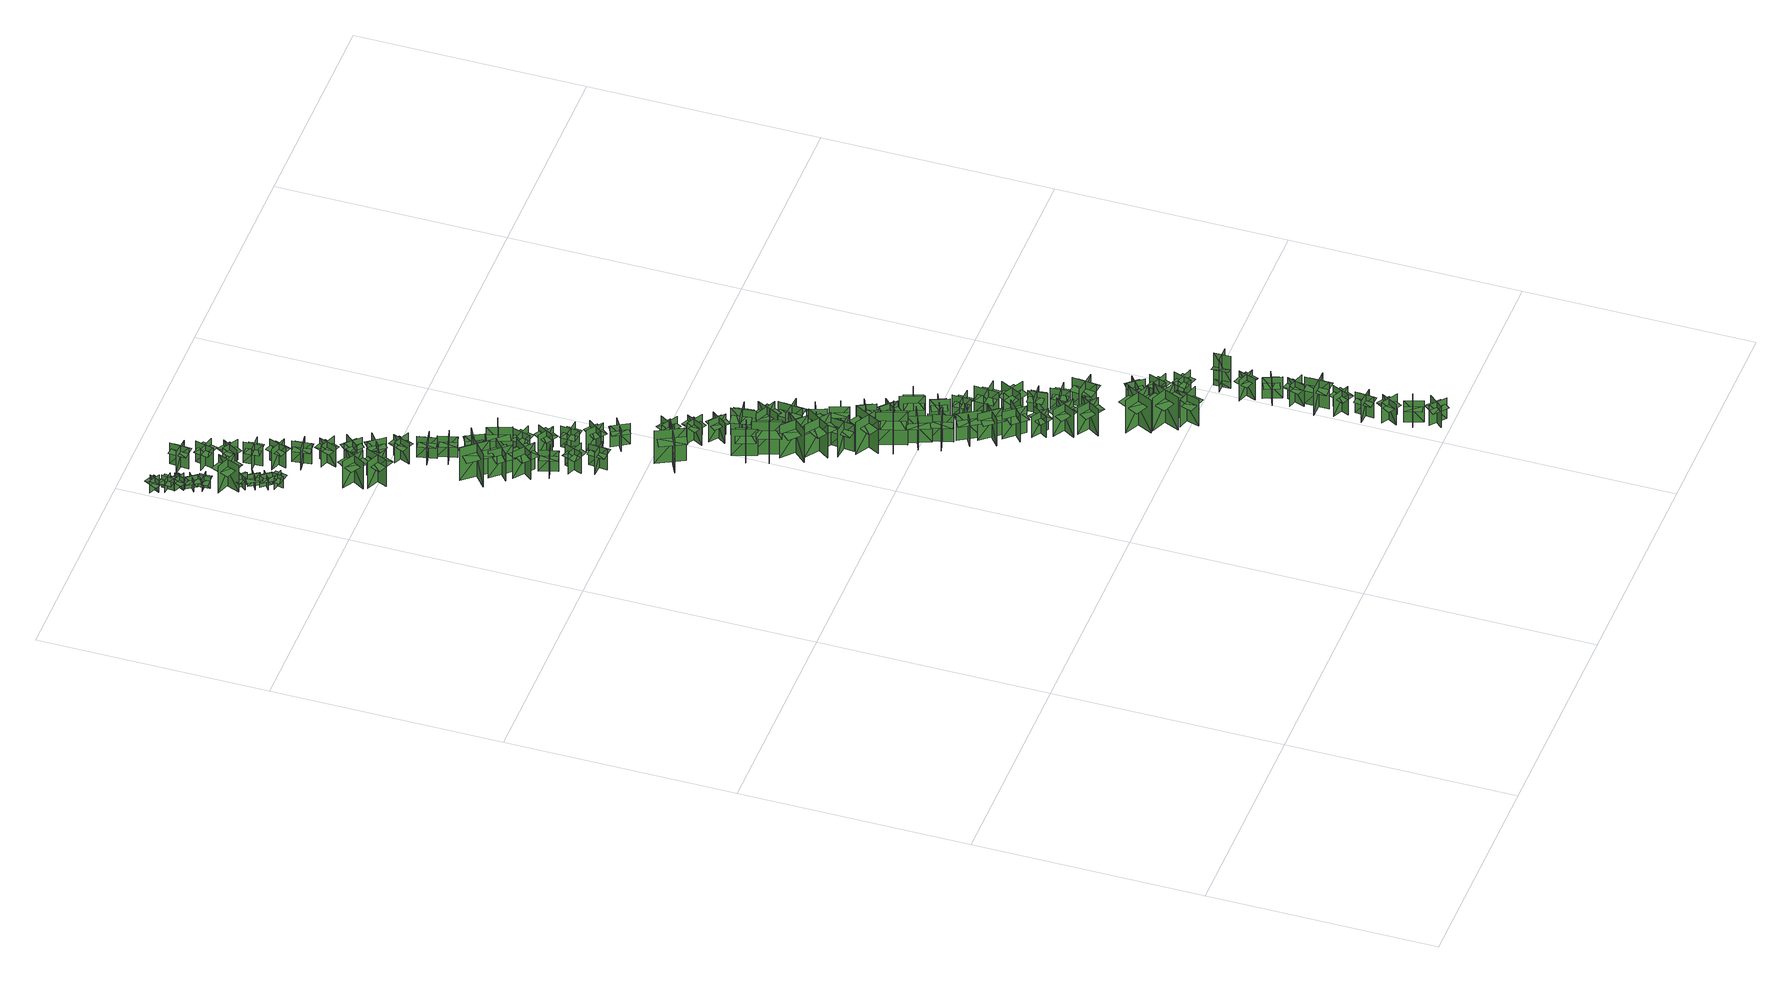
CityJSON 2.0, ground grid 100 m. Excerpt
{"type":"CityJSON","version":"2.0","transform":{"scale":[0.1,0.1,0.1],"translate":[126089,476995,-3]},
"CityObjects":{
"tree1":{"type":"SolitaryVegetationObject","geometry":[{"type":"MultiSurface","lod":"1","boundaries":[[[0,1,2]],[[0,2,3]],[[4,5,6]],[[4,6,7]],[[8,9,10]],[[8,10,11]],[[8,11,12]],[[8,12,13]]]}]},
"tree2":{"type":"SolitaryVegetationObject","geometry":[{"type":"MultiSurface","lod":"1","boundaries":[[[14,15,16]],[[14,16,17]],[[18,19,20]],[[18,20,21]],[[22,23,24]],[[22,24,25]],[[22,25,26]],[[22,26,27]]]}]},
"tree3":{"type":"SolitaryVegetationObject","geometry":[{"type":"MultiSurface","lod":"1","boundaries":[[[28,29,30]],[[28,30,31]],[[32,33,34]],[[32,34,35]],[[36,37,38]],[[36,38,39]],[[36,39,40]],[[36,40,41]]]}]},
"tree4":{"type":"SolitaryVegetationObject","geometry":[{"type":"MultiSurface","lod":"1","boundaries":[[[42,43,44]],[[42,44,45]],[[46,47,48]],[[46,48,49]],[[50,51,52]],[[50,52,53]],[[50,53,54]],[[50,54,55]]]}]},
"tree5":{"type":"SolitaryVegetationObject","geometry":[{"type":"MultiSurface","lod":"1","boundaries":[[[56,57,58]],[[56,58,59]],[[60,61,62]],[[60,62,63]],[[64,65,66]],[[64,66,67]],[[64,67,68]],[[64,68,69]]]}]},
"tree6":{"type":"SolitaryVegetationObject","geometry":[{"type":"MultiSurface","lod":"1","boundaries":[[[70,71,72]],[[70,72,73]],[[74,75,76]],[[74,76,77]],[[78,79,80]],[[78,80,81]],[[78,81,82]],[[78,82,83]]]}]},
"tree7":{"type":"SolitaryVegetationObject","geometry":[{"type":"MultiSurface","lod":"1","boundaries":[[[84,85,86]],[[84,86,87]],[[88,89,90]],[[88,90,91]],[[92,93,94]],[[92,94,95]],[[92,95,96]],[[92,96,97]]]}]},
"tree8":{"type":"SolitaryVegetationObject","geometry":[{"type":"MultiSurface","lod":"1","boundaries":[[[98,99,100]],[[98,100,101]],[[102,103,104]],[[102,104,105]],[[106,107,108]],[[106,108,109]],[[106,110,111]],[[106,111,107]]]}]},
"tree9":{"type":"SolitaryVegetationObject","geometry":[{"type":"MultiSurface","lod":"1","boundaries":[[[112,113,114]],[[112,114,115]],[[116,117,118]],[[116,118,119]],[[120,121,122]],[[120,122,123]],[[120,123,124]],[[120,124,125]]]}]},
"tree10":{"type":"SolitaryVegetationObject","geometry":[{"type":"MultiSurface","lod":"1","boundaries":[[[126,127,128]],[[126,128,129]],[[130,131,132]],[[130,132,133]],[[134,135,136]],[[134,136,137]],[[134,137,138]],[[134,138,139]]]}]},
"tree11":{"type":"SolitaryVegetationObject","geometry":[{"type":"MultiSurface","lod":"1","boundaries":[[[140,141,142]],[[140,142,143]],[[144,145,146]],[[144,146,147]],[[148,149,150]],[[148,150,151]],[[148,152,153]],[[148,153,149]]]}]},
"tree12":{"type":"SolitaryVegetationObject","geometry":[{"type":"MultiSurface","lod":"1","boundaries":[[[154,155,156]],[[154,156,157]],[[158,159,160]],[[158,160,161]],[[162,163,164]],[[162,164,165]],[[162,166,167]],[[162,167,163]]]}]},
"tree13":{"type":"SolitaryVegetationObject","geometry":[{"type":"MultiSurface","lod":"1","boundaries":[[[168,169,170]],[[168,170,171]],[[172,173,174]],[[172,174,175]],[[176,177,178]],[[176,178,179]],[[176,180,181]],[[176,181,177]]]}]},
"tree14":{"type":"SolitaryVegetationObject","geometry":[{"type":"MultiSurface","lod":"1","boundaries":[[[182,183,184]],[[182,184,185]],[[186,187,188]],[[186,188,189]],[[190,191,192]],[[190,192,193]],[[190,194,195]],[[190,195,191]]]}]},
"tree15":{"type":"SolitaryVegetationObject","geometry":[{"type":"MultiSurface","lod":"1","boundaries":[[[196,197,198]],[[196,198,199]],[[200,201,202]],[[200,202,203]],[[204,205,206]],[[204,206,207]],[[204,208,209]],[[204,209,205]]]}]},
"tree16":{"type":"SolitaryVegetationObject","geometry":[{"type":"MultiSurface","lod":"1","boundaries":[[[210,211,212]],[[210,212,213]],[[214,215,216]],[[214,216,217]],[[218,219,220]],[[218,220,221]],[[218,222,223]],[[218,223,219]]]}]},
"tree17":{"type":"SolitaryVegetationObject","geometry":[{"type":"MultiSurface","lod":"1","boundaries":[[[224,225,226]],[[224,226,227]],[[228,229,230]],[[228,230,231]],[[232,233,234]],[[232,234,235]],[[232,236,237]],[[232,237,233]]]}]},
"tree18":{"type":"SolitaryVegetationObject","geometry":[{"type":"MultiSurface","lod":"1","boundaries":[[[238,239,240]],[[238,240,241]],[[242,243,244]],[[242,244,245]],[[246,247,248]],[[246,248,249]],[[246,250,251]],[[246,251,247]]]}]},
"tree19":{"type":"SolitaryVegetationObject","geometry":[{"type":"MultiSurface","lod":"1","boundaries":[[[252,253,254]],[[252,254,255]],[[256,257,258]],[[256,258,259]],[[260,261,262]],[[260,262,263]],[[260,264,265]],[[260,265,261]]]}]},
"tree20":{"type":"SolitaryVegetationObject","geometry":[{"type":"MultiSurface","lod":"1","boundaries":[[[266,267,268]],[[266,268,269]],[[270,271,272]],[[270,272,273]],[[274,275,276]],[[274,276,277]],[[274,278,279]],[[274,279,275]]]}]},
"tree21":{"type":"SolitaryVegetationObject","geometry":[{"type":"MultiSurface","lod":"1","boundaries":[[[280,281,282]],[[280,282,283]],[[284,285,286]],[[284,286,287]],[[288,289,290]],[[288,290,291]],[[288,292,293]],[[288,293,289]]]}]},
"tree22":{"type":"SolitaryVegetationObject","geometry":[{"type":"MultiSurface","lod":"1","boundaries":[[[294,295,296]],[[294,296,297]],[[298,299,300]],[[298,300,301]],[[302,303,304]],[[302,304,305]],[[302,306,307]],[[302,307,303]]]}]},
"tree23":{"type":"SolitaryVegetationObject","geometry":[{"type":"MultiSurface","lod":"1","boundaries":[[[308,309,310]],[[308,310,311]],[[312,313,314]],[[312,314,315]],[[316,317,318]],[[316,318,319]],[[316,320,321]],[[316,321,317]]]}]},
"tree24":{"type":"SolitaryVegetationObject","geometry":[{"type":"MultiSurface","lod":"1","boundaries":[[[322,323,324]],[[322,324,325]],[[326,327,328]],[[326,328,329]],[[330,331,332]],[[330,332,333]],[[330,334,335]],[[330,335,331]]]}]},
"tree25":{"type":"SolitaryVegetationObject","geometry":[{"type":"MultiSurface","lod":"1","boundaries":[[[336,337,338]],[[336,338,339]],[[340,341,342]],[[340,342,343]],[[344,345,346]],[[344,346,347]],[[344,348,349]],[[344,349,345]]]}]},
"tree26":{"type":"SolitaryVegetationObject","geometry":[{"type":"MultiSurface","lod":"1","boundaries":[[[350,351,352]],[[350,352,353]],[[354,355,356]],[[354,356,357]],[[358,359,360]],[[358,360,361]],[[358,362,363]],[[358,363,359]]]}]},
"tree27":{"type":"SolitaryVegetationObject","geometry":[{"type":"MultiSurface","lod":"1","boundaries":[[[364,365,366]],[[364,366,367]],[[368,369,370]],[[368,370,371]],[[372,373,374]],[[372,374,375]],[[372,376,377]],[[372,377,373]]]}]},
"tree28":{"type":"SolitaryVegetationObject","geometry":[{"type":"MultiSurface","lod":"1","boundaries":[[[378,379,380]],[[378,380,381]],[[382,383,384]],[[382,384,385]],[[386,387,388]],[[386,388,389]],[[386,390,391]],[[386,391,387]]]}]},
"tree29":{"type":"SolitaryVegetationObject","geometry":[{"type":"MultiSurface","lod":"1","boundaries":[[[392,393,394]],[[392,394,395]],[[396,397,398]],[[396,398,399]],[[400,401,402]],[[400,402,403]],[[400,404,405]],[[400,405,401]]]}]},
"tree30":{"type":"SolitaryVegetationObject","geometry":[{"type":"MultiSurface","lod":"1","boundaries":[[[406,407,408]],[[406,408,409]],[[410,411,412]],[[410,412,413]],[[414,415,416]],[[414,416,417]],[[414,418,419]],[[414,419,415]]]}]},
"tree31":{"type":"SolitaryVegetationObject","geometry":[{"type":"MultiSurface","lod":"1","boundaries":[[[420,421,422]],[[420,422,423]],[[424,425,426]],[[424,426,427]],[[428,429,430]],[[428,430,431]],[[428,432,433]],[[428,433,429]]]}]},
"tree32":{"type":"SolitaryVegetationObject","geometry":[{"type":"MultiSurface","lod":"1","boundaries":[[[434,435,436]],[[434,436,437]],[[438,439,440]],[[438,440,441]],[[442,443,444]],[[442,444,445]],[[442,446,447]],[[442,447,443]]]}]},
"tree33":{"type":"SolitaryVegetationObject","geometry":[{"type":"MultiSurface","lod":"1","boundaries":[[[448,449,450]],[[448,450,451]],[[452,453,454]],[[452,454,455]],[[456,457,458]],[[456,458,459]],[[456,460,461]],[[456,461,457]]]}]},
"tree34":{"type":"SolitaryVegetationObject","geometry":[{"type":"MultiSurface","lod":"1","boundaries":[[[462,463,464]],[[462,464,465]],[[466,467,468]],[[466,468,469]],[[470,471,472]],[[470,472,473]],[[470,474,475]],[[470,475,471]]]}]},
"tree35":{"type":"SolitaryVegetationObject","geometry":[{"type":"MultiSurface","lod":"1","boundaries":[[[476,477,478]],[[476,478,479]],[[480,481,482]],[[480,482,483]],[[484,485,486]],[[484,486,487]],[[484,488,489]],[[484,489,485]]]}]},
"tree36":{"type":"SolitaryVegetationObject","geometry":[{"type":"MultiSurface","lod":"1","boundaries":[[[490,491,492]],[[490,492,493]],[[494,495,496]],[[494,496,497]],[[498,499,500]],[[498,500,501]],[[498,502,503]],[[498,503,499]]]}]},
"tree37":{"type":"SolitaryVegetationObject","geometry":[{"type":"MultiSurface","lod":"1","boundaries":[[[504,505,506]],[[504,506,507]],[[508,509,510]],[[508,510,511]],[[512,513,514]],[[512,514,515]],[[512,516,517]],[[512,517,513]]]}]},
"tree38":{"type":"SolitaryVegetationObject","geometry":[{"type":"MultiSurface","lod":"1","boundaries":[[[518,519,520]],[[518,520,521]],[[522,523,524]],[[522,524,525]],[[526,527,528]],[[526,528,529]],[[526,530,531]],[[526,531,527]]]}]},
"tree39":{"type":"SolitaryVegetationObject","geometry":[{"type":"MultiSurface","lod":"1","boundaries":[[[532,533,534]],[[532,534,535]],[[536,537,538]],[[536,538,539]],[[540,541,542]],[[540,542,543]],[[540,544,545]],[[540,545,541]]]}]},
"tree40":{"type":"SolitaryVegetationObject","geometry":[{"type":"MultiSurface","lod":"1","boundaries":[[[546,547,548]],[[546,548,549]],[[550,551,552]],[[550,552,553]],[[554,555,556]],[[554,556,557]],[[554,558,559]],[[554,559,555]]]}]},
"tree41":{"type":"SolitaryVegetationObject","geometry":[{"type":"MultiSurface","lod":"1","boundaries":[[[560,561,562]],[[560,562,563]],[[564,565,566]],[[564,566,567]],[[568,569,570]],[[568,570,571]],[[568,572,573]],[[568,573,569]]]}]},
"tree42":{"type":"SolitaryVegetationObject","geometry":[{"type":"MultiSurface","lod":"1","boundaries":[[[574,575,576]],[[574,576,577]],[[578,579,580]],[[578,580,581]],[[582,583,584]],[[582,584,585]],[[582,586,587]],[[582,587,583]]]}]},
"tree43":{"type":"SolitaryVegetationObject","geometry":[{"type":"MultiSurface","lod":"1","boundaries":[[[588,589,590]],[[588,590,591]],[[592,593,594]],[[592,594,595]],[[596,597,598]],[[596,598,599]],[[596,600,601]],[[596,601,597]]]}]},
"tree44":{"type":"SolitaryVegetationObject","geometry":[{"type":"MultiSurface","lod":"1","boundaries":[[[602,603,604]],[[602,604,605]],[[606,607,608]],[[606,608,609]],[[610,611,612]],[[610,612,613]],[[610,614,615]],[[610,615,611]]]}]},
"tree45":{"type":"SolitaryVegetationObject","geometry":[{"type":"MultiSurface","lod":"1","boundaries":[[[616,617,618]],[[616,618,619]],[[620,621,622]],[[620,622,623]],[[624,625,626]],[[624,626,627]],[[624,628,629]],[[624,629,625]]]}]},
"tree46":{"type":"SolitaryVegetationObject","geometry":[{"type":"MultiSurface","lod":"1","boundaries":[[[630,631,632]],[[630,632,633]],[[634,635,636]],[[634,636,637]],[[638,639,640]],[[638,640,641]],[[638,642,643]],[[638,643,639]]]}]},
"tree47":{"type":"SolitaryVegetationObject","geometry":[{"type":"MultiSurface","lod":"1","boundaries":[[[644,645,646]],[[644,646,647]],[[648,649,650]],[[648,650,651]],[[652,653,654]],[[652,654,655]],[[652,656,657]],[[652,657,653]]]}]},
"tree48":{"type":"SolitaryVegetationObject","geometry":[{"type":"MultiSurface","lod":"1","boundaries":[[[658,659,660]],[[658,660,661]],[[662,663,664]],[[662,664,665]],[[666,667,668]],[[666,668,669]],[[666,670,671]],[[666,671,667]]]}]},
"tree49":{"type":"SolitaryVegetationObject","geometry":[{"type":"MultiSurface","lod":"1","boundaries":[[[672,673,674]],[[672,674,675]],[[676,677,678]],[[676,678,679]],[[680,681,682]],[[680,682,683]],[[680,684,685]],[[680,685,681]]]}]},
"tree50":{"type":"SolitaryVegetationObject","geometry":[{"type":"MultiSurface","lod":"1","boundaries":[[[686,687,688]],[[686,688,689]],[[690,691,692]],[[690,692,693]],[[694,695,696]],[[694,696,697]],[[694,698,699]],[[694,699,695]]]}]},
"tree51":{"type":"SolitaryVegetationObject","geometry":[{"type":"MultiSurface","lod":"1","boundaries":[[[700,701,702]],[[700,702,703]],[[704,705,706]],[[704,706,707]],[[708,709,710]],[[708,710,711]],[[708,712,713]],[[708,713,709]]]}]},
"tree52":{"type":"SolitaryVegetationObject","geometry":[{"type":"MultiSurface","lod":"1","boundaries":[[[714,715,716]],[[714,716,717]],[[718,719,720]],[[718,720,721]],[[722,723,724]],[[722,724,725]],[[722,726,727]],[[722,727,723]]]}]},
"tree53":{"type":"SolitaryVegetationObject","geometry":[{"type":"MultiSurface","lod":"1","boundaries":[[[728,729,730]],[[728,730,731]],[[732,733,734]],[[732,734,735]],[[736,737,738]],[[736,738,739]],[[736,740,741]],[[736,741,737]]]}]},
"tree54":{"type":"SolitaryVegetationObject","geometry":[{"type":"MultiSurface","lod":"1","boundaries":[[[742,743,744]],[[742,744,745]],[[746,747,748]],[[746,748,749]],[[750,751,752]],[[750,752,753]],[[750,754,755]],[[750,755,751]]]}]},
"tree55":{"type":"SolitaryVegetationObject","geometry":[{"type":"MultiSurface","lod":"1","boundaries":[[[756,757,758]],[[756,758,759]],[[760,761,762]],[[760,762,763]],[[764,765,766]],[[764,766,767]],[[764,768,769]],[[764,769,765]]]}]},
"tree56":{"type":"SolitaryVegetationObject","geometry":[{"type":"MultiSurface","lod":"1","boundaries":[[[770,771,772]],[[770,772,773]],[[774,775,776]],[[774,776,777]],[[778,779,780]],[[778,780,781]],[[778,782,783]],[[778,783,779]]]}]},
"tree57":{"type":"SolitaryVegetationObject","geometry":[{"type":"MultiSurface","lod":"1","boundaries":[[[784,785,786]],[[784,786,787]],[[788,789,790]],[[788,790,791]],[[792,793,794]],[[792,794,795]],[[792,796,797]],[[792,797,793]]]}]},
"tree58":{"type":"SolitaryVegetationObject","geometry":[{"type":"MultiSurface","lod":"1","boundaries":[[[798,799,800]],[[798,800,801]],[[802,803,804]],[[802,804,805]],[[806,807,808]],[[806,808,809]],[[806,810,811]],[[806,811,807]]]}]},
"tree59":{"type":"SolitaryVegetationObject","geometry":[{"type":"MultiSurface","lod":"1","boundaries":[[[812,813,814]],[[812,814,815]],[[816,817,818]],[[816,818,819]],[[820,821,822]],[[820,822,823]],[[820,824,825]],[[820,825,821]]]}]},
"tree60":{"type":"SolitaryVegetationObject","geometry":[{"type":"MultiSurface","lod":"1","boundaries":[[[826,827,828]],[[826,828,829]],[[830,831,832]],[[830,832,833]],[[834,835,836]],[[834,836,837]],[[834,838,839]],[[834,839,835]]]}]},
"tree61":{"type":"SolitaryVegetationObject","geometry":[{"type":"MultiSurface","lod":"1","boundaries":[[[840,841,842]],[[840,842,843]],[[844,845,846]],[[844,846,847]],[[848,849,850]],[[848,850,851]],[[848,852,853]],[[848,853,849]]]}]},
"tree62":{"type":"SolitaryVegetationObject","geometry":[{"type":"MultiSurface","lod":"1","boundaries":[[[854,855,856]],[[854,856,857]],[[858,859,860]],[[858,860,861]],[[862,863,864]],[[862,864,865]],[[862,866,867]],[[862,867,863]]]}]},
"tree63":{"type":"SolitaryVegetationObject","geometry":[{"type":"MultiSurface","lod":"1","boundaries":[[[868,869,870]],[[868,870,871]],[[872,873,874]],[[872,874,875]],[[876,877,878]],[[876,878,879]],[[876,880,881]],[[876,881,877]]]}]},
"tree64":{"type":"SolitaryVegetationObject","geometry":[{"type":"MultiSurface","lod":"1","boundaries":[[[882,883,884]],[[882,884,885]],[[886,887,888]],[[886,888,889]],[[890,891,892]],[[890,892,893]],[[890,894,895]],[[890,895,891]]]}]},
"tree65":{"type":"SolitaryVegetationObject","geometry":[{"type":"MultiSurface","lod":"1","boundaries":[[[896,897,898]],[[896,898,899]],[[900,901,902]],[[900,902,903]],[[904,905,906]],[[904,906,907]],[[904,908,909]],[[904,909,905]]]}]},
"tree66":{"type":"SolitaryVegetationObject","geometry":[{"type":"MultiSurface","lod":"1","boundaries":[[[910,911,912]],[[910,912,913]],[[914,915,916]],[[914,916,917]],[[918,919,920]],[[918,920,921]],[[918,922,923]],[[918,923,919]]]}]},
"tree67":{"type":"SolitaryVegetationObject","geometry":[{"type":"MultiSurface","lod":"1","boundaries":[[[924,925,926]],[[924,926,927]],[[928,929,930]],[[928,930,931]],[[932,933,934]],[[932,934,935]],[[932,936,937]],[[932,937,933]]]}]},
"tree68":{"type":"SolitaryVegetationObject","geometry":[{"type":"MultiSurface","lod":"1","boundaries":[[[938,939,940]],[[938,940,941]],[[942,943,944]],[[942,944,945]],[[946,947,948]],[[946,948,949]],[[946,950,951]],[[946,951,947]]]}]},
"tree69":{"type":"SolitaryVegetationObject","geometry":[{"type":"MultiSurface","lod":"1","boundaries":[[[952,953,954]],[[952,954,955]],[[956,957,958]],[[956,958,959]],[[960,961,962]],[[960,962,963]],[[960,964,965]],[[960,965,961]]]}]},
"tree70":{"type":"SolitaryVegetationObject","geometry":[{"type":"MultiSurface","lod":"1","boundaries":[[[966,967,968]],[[966,968,969]],[[970,971,972]],[[970,972,973]],[[974,975,976]],[[974,976,977]],[[974,978,979]],[[974,979,975]]]}]},
"tree71":{"type":"SolitaryVegetationObject","geometry":[{"type":"MultiSurface","lod":"1","boundaries":[[[980,981,982]],[[980,982,983]],[[984,985,986]],[[984,986,987]],[[988,989,990]],[[988,990,991]],[[988,992,993]],[[988,993,989]]]}]},
"tree72":{"type":"SolitaryVegetationObject","geometry":[{"type":"MultiSurface","lod":"1","boundaries":[[[994,995,996]],[[994,996,997]],[[998,999,1000]],[[998,1000,1001]],[[1002,1003,1004]],[[1002,1004,1005]],[[1002,1006,1007]],[[1002,1007,1003]]]}]},
"tree73":{"type":"SolitaryVegetationObject","geometry":[{"type":"MultiSurface","lod":"1","boundaries":[[[1008,1009,1010]],[[1008,1010,1011]],[[1012,1013,1014]],[[1012,1014,1015]],[[1016,1017,1018]],[[1016,1018,1019]],[[1016,1020,1021]],[[1016,1021,1017]]]}]},
"tree74":{"type":"SolitaryVegetationObject","geometry":[{"type":"MultiSurface","lod":"1","boundaries":[[[1022,1023,1024]],[[1022,1024,1025]],[[1026,1027,1028]],[[1026,1028,1029]],[[1030,1031,1032]],[[1030,1032,1033]],[[1030,1034,1035]],[[1030,1035,1031]]]}]},
"tree75":{"type":"SolitaryVegetationObject","geometry":[{"type":"MultiSurface","lod":"1","boundaries":[[[1036,1037,1038]],[[1036,1038,1039]],[[1040,1041,1042]],[[1040,1042,1043]],[[1044,1045,1046]],[[1044,1046,1047]],[[1044,1048,1049]],[[1044,1049,1045]]]}]},
"tree76":{"type":"SolitaryVegetationObject","geometry":[{"type":"MultiSurface","lod":"1","boundaries":[[[1050,1051,1052]],[[1050,1052,1053]],[[1054,1055,1056]],[[1054,1056,1057]],[[1058,1059,1060]],[[1058,1060,1061]],[[1058,1062,1063]],[[1058,1063,1059]]]}]},
"tree77":{"type":"SolitaryVegetationObject","geometry":[{"type":"MultiSurface","lod":"1","boundaries":[[[1064,1065,1066]],[[1064,1066,1067]],[[1068,1069,1070]],[[1068,1070,1071]],[[1072,1073,1074]],[[1072,1074,1075]],[[1072,1076,1077]],[[1072,1077,1073]]]}]},
"tree78":{"type":"SolitaryVegetationObject","geometry":[{"type":"MultiSurface","lod":"1","boundaries":[[[1078,1079,1080]],[[1078,1080,1081]],[[1082,1083,1084]],[[1082,1084,1085]],[[1086,1087,1088]],[[1086,1088,1089]],[[1086,1090,1091]],[[1086,1091,1087]]]}]},
"tree79":{"type":"SolitaryVegetationObject","geometry":[{"type":"MultiSurface","lod":"1","boundaries":[[[1092,1093,1094]],[[1092,1094,1095]],[[1096,1097,1098]],[[1096,1098,1099]],[[1100,1101,1102]],[[1100,1102,1103]],[[1100,1104,1105]],[[1100,1105,1101]]]}]},
"tree80":{"type":"SolitaryVegetationObject","geometry":[{"type":"MultiSurface","lod":"1","boundaries":[[[1106,1107,1108]],[[1106,1108,1109]],[[1110,1111,1112]],[[1110,1112,1113]],[[1114,1115,1116]],[[1114,1116,1117]],[[1114,1118,1119]],[[1114,1119,1115]]]}]},
"tree81":{"type":"SolitaryVegetationObject","geometry":[{"type":"MultiSurface","lod":"1","boundaries":[[[1120,1121,1122]],[[1120,1122,1123]],[[1124,1125,1126]],[[1124,1126,1127]],[[1128,1129,1130]],[[1128,1130,1131]],[[1128,1132,1133]],[[1128,1133,1129]]]}]},
"tree82":{"type":"SolitaryVegetationObject","geometry":[{"type":"MultiSurface","lod":"1","boundaries":[[[1134,1135,1136]],[[1134,1136,1137]],[[1138,1139,1140]],[[1138,1140,1141]],[[1142,1143,1144]],[[1142,1144,1145]],[[1142,1146,1147]],[[1142,1147,1143]]]}]},
"tree83":{"type":"SolitaryVegetationObject","geometry":[{"type":"MultiSurface","lod":"1","boundaries":[[[1148,1149,1150]],[[1148,1150,1151]],[[1152,1153,1154]],[[1152,1154,1155]],[[1156,1157,1158]],[[1156,1158,1159]],[[1156,1160,1161]],[[1156,1161,1157]]]}]},
"tree84":{"type":"SolitaryVegetationObject","geometry":[{"type":"MultiSurface","lod":"1","boundaries":[[[1162,1163,1164]],[[1162,1164,1165]],[[1166,1167,1168]],[[1166,1168,1169]],[[1170,1171,1172]],[[1170,1172,1173]],[[1170,1174,1175]],[[1170,1175,1171]]]}]},
"tree85":{"type":"SolitaryVegetationObject","geometry":[{"type":"MultiSurface","lod":"1","boundaries":[[[1176,1177,1178]],[[1176,1178,1179]],[[1180,1181,1182]],[[1180,1182,1183]],[[1184,1185,1186]],[[1184,1186,1187]],[[1184,1188,1189]],[[1184,1189,1185]]]}]},
"tree86":{"type":"SolitaryVegetationObject","geometry":[{"type":"MultiSurface","lod":"1","boundaries":[[[1190,1191,1192]],[[1190,1192,1193]],[[1194,1195,1196]],[[1194,1196,1197]],[[1198,1199,1200]],[[1198,1200,1201]],[[1198,1202,1203]],[[1198,1203,1199]]]}]},
"tree87":{"type":"SolitaryVegetationObject","geometry":[{"type":"MultiSurface","lod":"1","boundaries":[[[1204,1205,1206]],[[1204,1206,1207]],[[1208,1209,1210]],[[1208,1210,1211]],[[1212,1213,1209]],[[1212,1209,1208]],[[1214,1215,1205]],[[1214,1205,1204]],[[1216,1217,1218]],[[1216,1218,1219]],[[1220,1221,1222]],[[1220,1222,1223]]]}]}
},
"vertices":[
[65,4834,12],[65,4834,74],[17,4857,74],[17,4857,12],[31,4823,12],[31,4823,74],[54,4869,74],[54,4869,12],[27,4816,54],[51,4804,54],[80,4861,54],[56,4873,54],[32,4885,54],[3,4828,54],
[66,4823,13],[66,4823,75],[61,4770,75],[61,4770,13],[89,4795,13],[89,4795,75],[37,4800,75],[37,4800,13],[97,4794,55],[99,4821,55],[35,4827,55],[33,4800,55],[30,4773,55],[94,4767,55],
[107,4743,14],[107,4743,76],[59,4765,76],[59,4765,14],[73,4731,14],[73,4731,76],[95,4778,76],[95,4778,14],[70,4724,56],[94,4713,56],[121,4771,56],[97,4782,56],[72,4793,56],[46,4735,56],
[119,4721,14],[119,4721,76],[75,4690,76],[75,4690,14],[112,4685,14],[112,4685,76],[82,4728,76],[82,4728,14],[116,4679,56],[138,4694,56],[102,4747,56],[80,4731,56],[58,4716,56],[94,4663,56],
[117,4634,14],[117,4634,76],[115,4687,76],[115,4687,14],[91,4659,14],[91,4659,76],[143,4661,76],[143,4661,14],[83,4659,56],[84,4632,56],[148,4634,56],[147,4661,56],[146,4688,56],[82,4685,56],
[189,4537,13],[189,4537,75],[155,4496,75],[155,4496,13],[192,4501,13],[192,4501,75],[152,4534,75],[152,4534,13],[198,4496,55],[215,4517,55],[166,4558,55],[149,4537,55],[132,4517,55],[181,4476,55],
[168,4457,15],[168,4457,77],[213,4485,77],[213,4485,15],[177,4492,15],[177,4492,77],[204,4448,77],[204,4448,15],[172,4499,57],[150,4485,57],[183,4430,57],[206,4445,57],[229,4459,57],[195,4513,57],
[106,4595,10],[205,4557,10],[205,4557,151],[106,4595,151],[140,4518,10],[179,4618,10],[179,4618,151],[140,4518,151],[114,4592,114],[205,4557,114],[220,4596,114],[129,4631,114],[99,4552,114],[190,4518,114],
[226,4440,15],[226,4440,77],[184,4407,77],[184,4407,15],[221,4404,15],[221,4404,77],[189,4445,77],[189,4445,15],[226,4398,57],[247,4414,57],[208,4465,57],[187,4448,57],[165,4432,57],[205,4381,57],
[228,4407,14],[228,4407,76],[217,4354,76],[217,4354,14],[247,4376,14],[247,4376,76],[196,4386,76],[196,4386,14],[255,4375,56],[260,4401,56],[197,4414,56],[192,4387,56],[186,4361,56],[249,4348,56],
[299,4128,9],[390,4073,9],[390,4073,150],[299,4128,150],[320,4047,9],[375,4138,9],[375,4138,150],[320,4047,150],[307,4124,114],[390,4073,114],[412,4109,114],[329,4159,114],[285,4088,114],[368,4037,114],
[409,4063,8],[366,3965,8],[366,3965,149],[409,4063,149],[330,4032,8],[428,3989,8],[428,3989,149],[330,4032,149],[405,4054,112],[366,3965,112],[404,3948,112],[443,4037,112],[366,4071,112],[327,3982,112],
[495,3695,10],[579,3595,10],[579,3595,182],[495,3695,182],[487,3592,10],[587,3675,10],[587,3675,182],[487,3592,182],[502,3686,138],[579,3595,138],[618,3628,138],[542,3719,138],[463,3653,138],[539,3562,138],
[629,3584,12],[549,3515,12],[549,3515,153],[629,3584,153],[546,3590,12],[615,3509,12],[615,3509,153],[546,3590,153],[623,3578,116],[549,3515,116],[577,3483,116],[650,3547,116],[595,3610,116],[522,3546,116],
[222,4841,6],[216,4758,6],[216,4758,116],[222,4841,116],[173,4798,6],[255,4792,6],[255,4792,116],[173,4798,116],[222,4834,88],[216,4758,88],[249,4756,88],[254,4831,88],[189,4836,88],[184,4761,88],
[659,3506,10],[593,3423,10],[593,3423,151],[659,3506,151],[576,3496,10],[659,3430,10],[659,3430,151],[576,3496,151],[654,3499,115],[593,3423,115],[626,3397,115],[687,3472,115],[621,3525,115],[560,3449,115],
[299,4691,10],[218,4708,10],[218,4708,120],[299,4691,120],[263,4745,10],[245,4664,10],[245,4664,120],[263,4745,120],[292,4692,92],[218,4708,92],[211,4676,92],[285,4660,92],[299,4724,92],[225,4740,92],
[264,4569,10],[307,4640,10],[307,4640,119],[264,4569,119],[328,4586,10],[257,4628,10],[257,4628,119],[328,4586,119],[268,4575,91],[307,4640,91],[279,4657,91],[240,4592,91],[296,4558,91],[335,4623,91],
[653,3412,11],[675,3333,11],[675,3333,121],[653,3412,121],[622,3355,11],[701,3377,11],[701,3377,121],[622,3355,121],[655,3406,93],[675,3333,93],[707,3341,93],[687,3414,93],[624,3397,93],[644,3324,93],
[369,4518,10],[286,4513,10],[286,4513,119],[369,4518,119],[320,4561,10],[324,4478,10],[324,4478,119],[320,4561,119],[362,4517,91],[286,4513,91],[288,4481,91],[364,4485,91],[360,4550,91],[285,4546,91],
[375,4467,6],[348,4389,6],[348,4389,116],[375,4467,116],[316,4438,6],[394,4411,6],[394,4411,116],[316,4438,116],[373,4460,87],[348,4389,87],[379,4378,87],[404,4450,87],[342,4471,87],[317,4400,87],
[390,4377,10],[400,4295,10],[400,4295,119],[390,4377,119],[350,4325,10],[432,4335,10],[432,4335,119],[350,4325,119],[391,4370,91],[400,4295,91],[432,4298,91],[424,4373,91],[359,4366,91],[367,4291,91],
[751,3261,11],[674,3290,11],[674,3290,121],[751,3261,121],[724,3320,11],[695,3242,11],[695,3242,121],[724,3320,121],[745,3263,93],[674,3290,93],[662,3259,93],[733,3232,93],[756,3294,93],[685,3320,93],
[412,4197,11],[442,4274,11],[442,4274,121],[412,4197,121],[472,4224,11],[394,4253,11],[394,4253,121],[472,4224,121],[415,4203,92],[442,4274,92],[411,4285,92],[384,4215,92],[446,4192,92],[472,4262,92],
[756,3231,11],[749,3149,11],[749,3149,121],[756,3231,121],[706,3188,11],[789,3182,11],[789,3182,121],[706,3188,121],[755,3224,93],[749,3149,93],[782,3146,93],[788,3221,93],[722,3227,93],[716,3151,93],
[505,4115,8],[444,4171,8],[444,4171,117],[505,4115,117],[502,4180,8],[446,4119,8],[446,4119,117],[502,4180,117],[500,4120,89],[444,4171,89],[422,4147,89],[477,4096,89],[522,4144,89],[466,4195,89],
[535,4022,8],[484,4087,8],[484,4087,117],[535,4022,117],[543,4086,8],[477,4036,8],[477,4036,117],[543,4086,117],[531,4027,89],[484,4087,89],[458,4067,89],[505,4007,89],[556,4047,89],[510,4107,89],
[525,3921,13],[558,3997,13],[558,3997,122],[525,3921,122],[586,3945,13],[510,3978,13],[510,3978,122],[586,3945,122],[528,3927,94],[558,3997,94],[528,4010,94],[498,3940,94],[558,3914,94],[588,3984,94],
[578,3907,11],[594,3825,11],[594,3825,120],[578,3907,120],[542,3852,11],[623,3868,11],[623,3868,120],[542,3852,120],[579,3900,92],[594,3825,92],[626,3832,92],[611,3906,92],[547,3893,92],[562,3819,92],
[609,3829,8],[631,3749,8],[631,3749,118],[609,3829,118],[577,3772,8],[657,3794,8],[657,3794,118],[577,3772,118],[611,3822,89],[631,3749,89],[662,3758,89],[642,3831,89],[579,3813,89],[599,3740,89],
[848,2982,12],[907,2866,12],[907,2866,184],[848,2982,184],[817,2884,12],[933,2943,12],[933,2943,184],[817,2884,184],[853,2972,140],[907,2866,140],[953,2889,140],[899,2995,140],[807,2949,140],[861,2843,140],
[683,3652,9],[643,3724,9],[643,3724,118],[683,3652,118],[701,3714,9],[628,3675,9],[628,3675,118],[701,3714,118],[679,3658,90],[643,3724,90],[615,3709,90],[651,3642,90],[708,3673,90],[672,3740,90],
[721,3545,11],[685,3645,11],[685,3645,152],[721,3545,152],[757,3621,11],[657,3585,11],[657,3585,152],[757,3621,152],[718,3553,115],[685,3645,115],[646,3631,115],[679,3539,115],[758,3568,115],[725,3659,115],
[786,3500,8],[706,3521,8],[706,3521,118],[786,3500,118],[753,3556,8],[732,3476,8],[732,3476,118],[753,3556,118],[779,3501,90],[706,3521,90],[698,3489,90],[771,3470,90],[788,3533,90],[715,3552,90],
[1067,2663,14],[966,2631,14],[966,2631,154],[1067,2663,154],[992,2701,14],[1025,2600,14],[1025,2600,154],[992,2701,154],[1058,2661,118],[966,2631,118],[979,2591,118],[1071,2621,118],[1046,2701,118],[953,2671,118],
[807,3462,9],[766,3390,9],[766,3390,118],[807,3462,118],[744,3444,9],[816,3403,9],[816,3403,118],[744,3444,118],[803,3456,90],[766,3390,90],[794,3374,90],[832,3440,90],[775,3472,90],[737,3406,90],
[1122,2581,11],[998,2542,11],[998,2542,183],[1122,2581,183],[1030,2628,11],[1069,2504,11],[1069,2504,183],[1030,2628,183],[1111,2578,139],[998,2542,139],[1013,2493,139],[1126,2529,139],[1096,2627,139],[982,2591,139],
[872,3328,8],[790,3335,8],[790,3335,117],[872,3328,117],[830,3377,8],[823,3295,8],[823,3295,117],[830,3377,117],[865,3328,89],[790,3335,89],[787,3302,89],[863,3296,89],[868,3361,89],[793,3367,89],
[1045,2512,10],[1140,2424,10],[1140,2424,182],[1045,2512,182],[1049,2410,10],[1138,2505,10],[1138,2505,182],[1049,2410,182],[1053,2505,137],[1140,2424,137],[1175,2462,137],[1088,2542,137],[1018,2467,137],[1105,2386,137],
[899,3276,9],[848,3211,9],[848,3211,119],[899,3276,119],[834,3268,9],[900,3217,9],[900,3217,119],[834,3268,119],[895,3271,90],[848,3211,90],[874,3191,90],[921,3251,90],[869,3291,90],[823,3231,90],
[1182,2435,10],[1108,2329,10],[1108,2329,182],[1182,2435,182],[1081,2417,10],[1188,2342,10],[1188,2342,182],[1081,2417,182],[1176,2426,138],[1108,2329,138],[1150,2300,138],[1218,2397,138],[1134,2456,138],[1066,2358,138],
[936,3114,7],[894,3185,7],[894,3185,117],[936,3114,117],[952,3177,7],[881,3135,7],[881,3135,117],[952,3177,117],[933,3120,88],[894,3185,88],[866,3168,88],[905,3103,88],[961,3136,88],[922,3201,88],
[1192,2345,10],[1179,2239,10],[1179,2239,151],[1192,2345,151],[1126,2292,10],[1232,2279,10],[1232,2279,151],[1126,2292,151],[1191,2336,115],[1179,2239,115],[1221,2234,115],[1232,2330,115],[1149,2341,115],[1137,2244,115],
[1263,2256,9],[1200,2143,9],[1200,2143,181],[1263,2256,181],[1164,2228,9],[1278,2164,9],[1278,2164,181],[1164,2228,181],[1258,2247,137],[1200,2143,137],[1245,2118,137],[1302,2222,137],[1213,2272,137],[1155,2168,137],
[1037,2949,7],[966,2991,7],[966,2991,117],[1037,2949,117],[1021,3012,7],[979,2941,7],[979,2941,117],[1021,3012,117],[1031,2953,88],[966,2991,88],[950,2963,88],[1015,2924,88],[1048,2981,88],[983,3019,88],
[1340,2125,10],[1216,2086,10],[1216,2086,182],[1340,2125,182],[1249,2172,10],[1288,2048,10],[1288,2048,182],[1249,2172,182],[1329,2121,138],[1216,2086,138],[1231,2037,138],[1345,2072,138],[1314,2170,138],[1201,2135,138],
[1021,2838,8],[1061,2911,8],[1061,2911,117],[1021,2838,117],[1083,2857,8],[1011,2897,8],[1011,2897,117],[1083,2857,117],[1024,2845,89],[1061,2911,89],[1032,2927,89],[996,2860,89],[1053,2829,89],[1089,2895,89],
[1336,1959,12],[1295,2057,12],[1295,2057,153],[1336,1959,153],[1367,2037,12],[1269,1996,12],[1269,1996,153],[1367,2037,153],[1332,1968,116],[1295,2057,116],[1256,2041,116],[1294,1951,116],[1371,1984,116],[1334,2073,116],
[1049,2817,9],[1115,2767,9],[1115,2767,119],[1049,2817,119],[1059,2752,9],[1109,2818,9],[1109,2818,119],[1059,2752,119],[1055,2813,90],[1115,2767,90],[1135,2793,90],[1075,2839,90],[1035,2787,90],[1096,2741,90],
[1339,1980,10],[1366,1878,10],[1366,1878,151],[1339,1980,151],[1297,1907,10],[1400,1935,10],[1400,1935,151],[1297,1907,151],[1341,1972,115],[1366,1878,115],[1407,1888,115],[1382,1982,115],[1300,1961,115],[1326,1867,115],
[1069,2692,9],[1175,2708,9],[1175,2708,150],[1069,2692,150],[1137,2643,9],[1122,2748,9],[1122,2748,150],[1137,2643,150],[1078,2694,114],[1175,2708,114],[1168,2750,114],[1072,2735,114],[1085,2652,114],[1181,2667,114],
[1431,1779,11],[1377,1870,11],[1377,1870,152],[1431,1779,152],[1451,1860,11],[1360,1806,11],[1360,1806,152],[1451,1860,152],[1426,1787,116],[1377,1870,116],[1340,1849,116],[1390,1765,116],[1462,1808,116],[1413,1892,116],
[1118,2637,11],[1214,2592,11],[1214,2592,152],[1118,2637,152],[1147,2558,11],[1193,2654,11],[1193,2654,152],[1147,2558,152],[1126,2633,115],[1214,2592,115],[1232,2630,115],[1144,2671,115],[1108,2595,115],[1196,2554,115],
[1405,1788,11],[1473,1706,11],[1473,1706,152],[1405,1788,152],[1398,1704,11],[1480,1772,11],[1480,1772,152],[1398,1704,152],[1411,1781,115],[1473,1706,115],[1505,1733,115],[1443,1808,115],[1379,1754,115],[1441,1679,115],
[1221,2579,10],[1211,2473,10],[1211,2473,151],[1221,2579,151],[1157,2525,10],[1262,2515,10],[1262,2515,151],[1157,2525,151],[1220,2570,114],[1211,2473,114],[1253,2469,114],[1262,2566,114],[1178,2574,114],[1169,2478,114],
[1530,1689,12],[1449,1621,12],[1449,1621,153],[1530,1689,153],[1446,1696,12],[1515,1615,12],[1515,1615,153],[1446,1696,153],[1523,1684,117],[1449,1621,117],[1476,1589,117],[1550,1652,117],[1496,1716,117],[1422,1652,117],
[1275,2388,10],[1244,2464,10],[1244,2464,120],[1275,2388,120],[1300,2448,10],[1224,2417,10],[1224,2417,120],[1300,2448,120],[1273,2394,91],[1244,2464,91],[1214,2452,91],[1243,2382,91],[1303,2406,91],[1275,2476,91],
[1554,1598,15],[1507,1529,15],[1507,1529,125],[1554,1598,125],[1490,1585,15],[1558,1538,15],[1558,1538,125],[1490,1585,125],[1550,1592,96],[1507,1529,96],[1534,1511,96],[1577,1573,96],[1523,1610,96],[1480,1548,96],
[1287,2382,11],[1314,2304,11],[1314,2304,121],[1287,2382,121],[1258,2323,11],[1337,2350,11],[1337,2350,121],[1258,2323,121],[1289,2375,92],[1314,2304,92],[1344,2314,92],[1320,2386,92],[1258,2365,92],[1283,2293,92],
[1519,1504,17],[1610,1449,17],[1610,1449,158],[1519,1504,158],[1540,1423,17],[1595,1514,17],[1595,1514,158],[1540,1423,158],[1527,1499,121],[1610,1449,121],[1632,1485,121],[1548,1535,121],[1505,1463,121],[1589,1413,121],
[1305,2228,11],[1379,2265,11],[1379,2265,121],[1305,2228,121],[1367,2207,11],[1330,2281,11],[1330,2281,121],[1367,2207,121],[1311,2231,92],[1379,2265,92],[1364,2294,92],[1296,2260,92],[1326,2201,92],[1393,2235,92],
[1561,1412,19],[1651,1356,19],[1651,1356,160],[1561,1412,160],[1580,1331,19],[1637,1421,19],[1637,1421,160],[1580,1331,160],[1569,1408,123],[1651,1356,123],[1673,1391,123],[1591,1443,123],[1546,1372,123],[1628,1320,123],
[1356,2191,10],[1415,2133,10],[1415,2133,119],[1356,2191,119],[1357,2126,10],[1415,2185,10],[1415,2185,119],[1357,2126,119],[1361,2186,91],[1415,2133,91],[1438,2156,91],[1384,2209,91],[1338,2163,91],[1392,2110,91],
[1486,2091,8],[1386,2055,8],[1386,2055,149],[1486,2091,149],[1410,2126,8],[1446,2026,8],[1446,2026,149],[1410,2126,149],[1478,2088,113],[1386,2055,113],[1401,2015,113],[1492,2048,113],[1463,2127,113],[1372,2094,113],
[1631,1232,20],[1748,1175,20],[1748,1175,192],[1631,1232,192],[1665,1135,20],[1722,1252,20],[1722,1252,192],[1665,1135,192],[1641,1227,147],[1748,1175,147],[1770,1221,147],[1663,1273,147],[1618,1180,147],[1725,1129,147],
[1433,1959,10],[1509,1993,10],[1509,1993,119],[1433,1959,119],[1495,1936,10],[1461,2012,10],[1461,2012,119],[1495,1936,119],[1440,1962,91],[1509,1993,91],[1495,2023,91],[1426,1992,91],[1453,1932,91],[1522,1963,91],
[1675,1131,24],[1794,1079,24],[1794,1079,196],[1675,1131,196],[1713,1035,24],[1765,1155,24],[1765,1155,196],[1713,1035,196],[1685,1126,152],[1794,1079,152],[1814,1126,152],[1705,1173,152],[1664,1079,152],[1773,1032,152],
[1762,963,26],[1791,1065,26],[1791,1065,167],[1762,963,167],[1835,1004,26],[1733,1033,26],[1733,1033,167],[1835,1004,167],[1765,971,130],[1791,1065,130],[1751,1076,130],[1724,983,130],[1805,960,130],[1831,1054,130],
[1564,1887,12],[1481,1891,12],[1481,1891,122],[1564,1887,122],[1519,1935,12],[1515,1852,12],[1515,1852,122],[1519,1935,122],[1556,1887,94],[1481,1891,94],[1479,1858,94],[1555,1855,94],[1558,1920,94],[1482,1923,94],
[1621,1794,11],[1515,1800,11],[1515,1800,152],[1621,1794,152],[1565,1857,11],[1559,1750,11],[1559,1750,152],[1565,1857,152],[1612,1795,115],[1515,1800,115],[1513,1758,115],[1610,1753,115],[1614,1837,115],[1517,1842,115],
[2078,106,28],[2051,185,28],[2051,185,138],[2078,106,138],[2106,165,28],[2028,139,28],[2028,139,138],[2106,165,138],[2075,113,109],[2051,185,109],[2021,175,109],[2044,103,109],[2106,123,109],[2082,195,109],
[2127,28,28],[2063,81,28],[2063,81,137],[2127,28,137],[2120,93,28],[2067,30,28],[2067,30,137],[2120,93,137],[2121,33,109],[2063,81,109],[2042,56,109],[2100,8,109],[2142,58,109],[2084,106,109],
[1657,1681,10],[1563,1730,10],[1563,1730,151],[1657,1681,151],[1631,1761,10],[1582,1667,10],[1582,1667,151],[1631,1761,151],[1649,1685,115],[1563,1730,115],[1543,1693,115],[1630,1648,115],[1668,1723,115],[1582,1767,115],
[2022,207,28],[2064,279,28],[2064,279,137],[2022,207,137],[2085,224,28],[2014,266,28],[2014,266,137],[2085,224,137],[2026,213,109],[2064,279,109],[2036,295,109],[1997,230,109],[2054,197,109],[2092,262,109],
[1604,1615,10],[1686,1622,10],[1686,1622,119],[1604,1615,119],[1654,1573,10],[1647,1656,10],[1647,1656,119],[1654,1573,119],[1611,1616,91],[1686,1622,91],[1684,1654,91],[1608,1648,91],[1614,1583,91],[1689,1589,91],
[2041,390,29],[2035,307,29],[2035,307,138],[2041,390,138],[1992,346,29],[2074,341,29],[2074,341,138],[1992,346,138],[2040,383,110],[2035,307,110],[2067,305,110],[2073,380,110],[2008,385,110],[2002,309,110],
[1739,1534,12],[1657,1525,12],[1657,1525,121],[1739,1534,121],[1688,1574,12],[1697,1492,12],[1697,1492,121],[1688,1574,121],[1732,1533,93],[1657,1525,93],[1661,1492,93],[1736,1500,93],[1729,1565,93],[1654,1557,93],
[1743,1498,13],[1730,1392,13],[1730,1392,154],[1743,1498,154],[1677,1446,13],[1783,1433,13],[1783,1433,154],[1677,1446,154],[1742,1489,117],[1730,1392,117],[1772,1387,117],[1784,1484,117],[1701,1494,117],[1688,1398,117],
[2053,487,27],[2019,412,27],[2019,412,137],[2053,487,137],[1992,464,27],[2067,429,27],[2067,429,137],[1992,464,137],[2050,480,109],[2019,412,109],[2048,398,109],[2080,467,109],[2020,494,109],[1989,425,109],
[2032,602,27],[2031,496,27],[2031,496,168],[2032,602,168],[1973,543,27],[2079,542,27],[2079,542,168],[1973,543,168],[2032,593,131],[2031,496,131],[2073,495,131],[2074,593,131],[1990,593,131],[1989,496,131],
[1788,1230,22],[1853,1281,22],[1853,1281,131],[1788,1230,131],[1853,1223,22],[1801,1288,22],[1801,1288,131],[1853,1223,131],[1793,1234,103],[1853,1281,103],[1832,1307,103],[1773,1260,103],[1814,1209,103],[1873,1256,103],
[2015,598,27],[2040,677,27],[2040,677,137],[2015,598,137],[2073,628,27],[1994,654,27],[1994,654,137],[2073,628,137],[2017,605,108],[2040,677,108],[2009,687,108],[1986,615,108],[2048,595,108],[2072,667,108],
[1913,1156,22],[1835,1184,22],[1835,1184,132],[1913,1156,132],[1884,1215,22],[1857,1137,22],[1857,1137,132],[1884,1215,132],[1906,1159,103],[1835,1184,103],[1824,1153,103],[1896,1128,103],[1917,1189,103],[1846,1215,103],
[1961,1067,25],[1882,1093,25],[1882,1093,134],[1961,1067,134],[1931,1125,25],[1905,1046,25],[1905,1046,134],[1931,1125,134],[1954,1069,106],[1882,1093,106],[1872,1061,106],[1944,1038,106],[1964,1100,106],[1892,1124,106],
[1982,725,22],[2059,756,22],[2059,756,132],[1982,725,132],[2042,700,22],[2012,776,22],[2012,776,132],[2042,700,132],[1989,728,104],[2059,756,104],[2047,786,104],[1977,758,104],[2001,697,104],[2071,725,104],
[1964,859,25],[2042,831,25],[2042,831,134],[1964,859,134],[1992,800,25],[2020,878,25],[2020,878,134],[1992,800,134],[1970,857,106],[2042,831,106],[2053,862,106],[1981,887,106],[1959,826,106],[2031,800,106],
[2031,919,55],[2029,990,55],[2031,990,189],[2033,919,189],[2069,958,55],[1997,956,55],[1997,955,189],[2069,957,189],[2069,957,20],[1997,955,20],[2033,919,20],[2031,990,20],[2032,919,120],[2030,990,120],[1994,989,133],[1996,918,133],[2030,980,141],[2032,927,141],[2059,928,149],[2057,981,149]
]}
